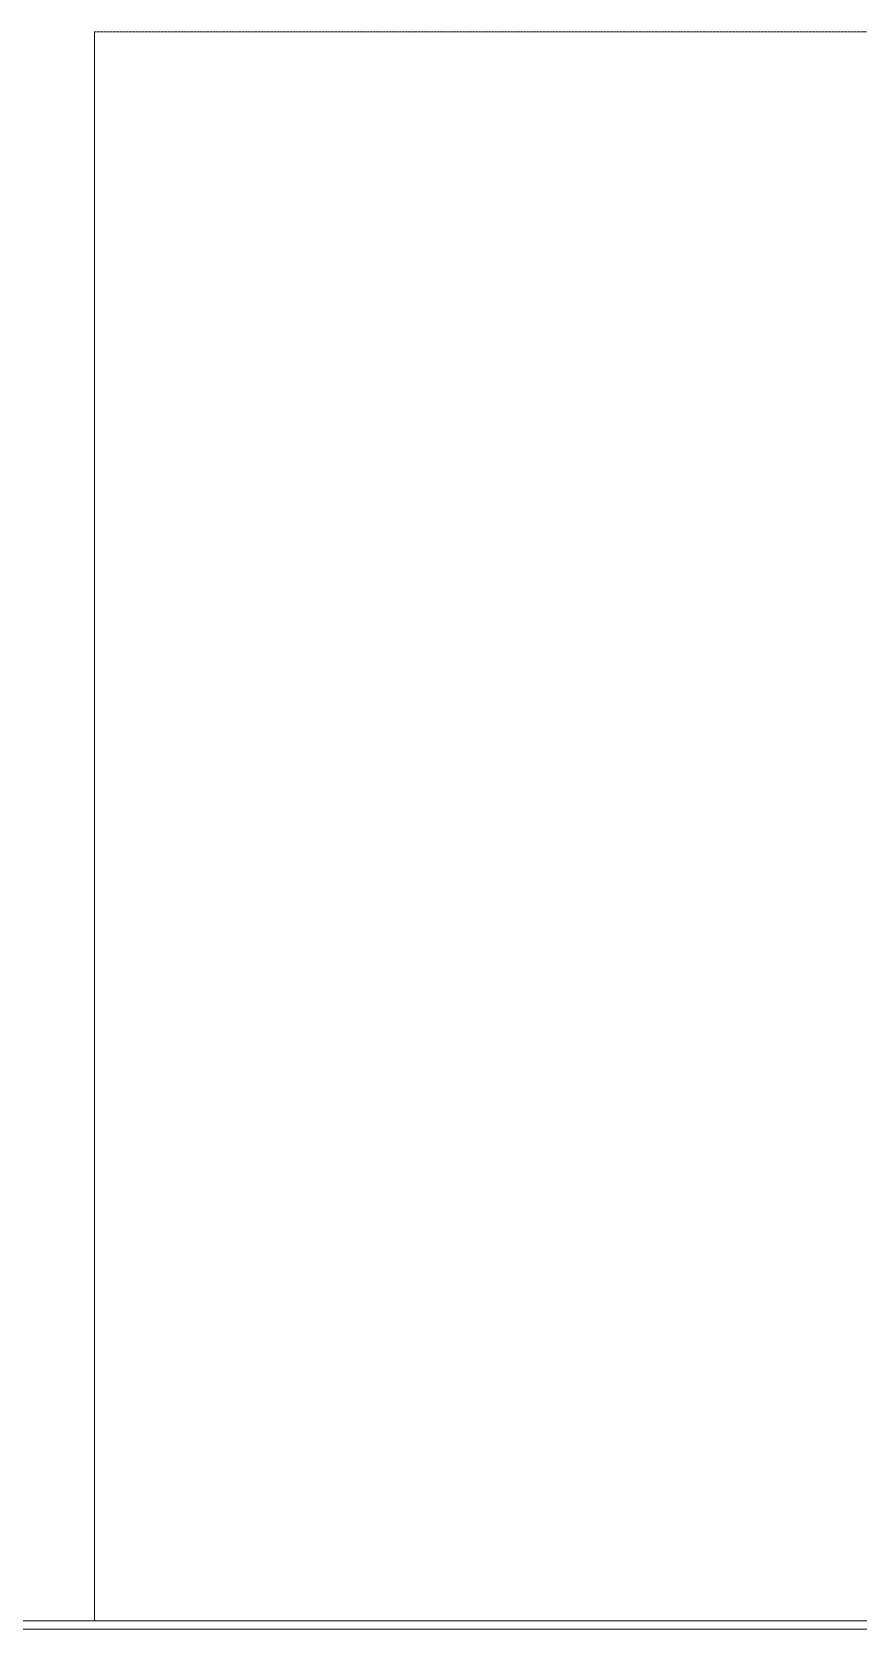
# Model space of a CAD drawing. Header units: centimetres. Extents: x -13617 to -9515, y -261 to 6553.
# Drawn here: x -13208.3 to -13085.6, y 5477.3 to 5714.4 of the extents above; entities that cross this region are included whole.
import ezdxf

# ---------------------------------------------------------------- set-up
doc = ezdxf.new("R2010")
doc.units = ezdxf.units.CM
doc.linetypes.add('_Overhead', pattern=[0.47625, 0.3175, -0.15875])
doc.linetypes.add('_Overhead_2_', pattern=[0.47625, 0.3175, -0.15875])
doc.layers.add('A-FLOR', color=7, linetype='Continuous', lineweight=9)
doc.layers.add('A-WALL', color=7, linetype='Continuous', lineweight=9)

# ---------------------------------------------------------------- blocks, each defined once
blk = doc.blocks.new('PQ_RVR_EST-01_ZZ_ZZ_MO_T_A_rvt-1-Planta patio maniobras')
at = {"layer": 'A-FLOR', "color": 254, "linetype": '_Overhead', "true_color": 0xd4d4d4}
for p, q in [((-13199.05, 5478.51), (-13199.05, 5714.43)), ((-13199.05, 5714.43), (-12489.18, 5714.43)), ((-12489.18, 5714.43), (-13199.05, 5714.43)), ((-13199.05, 5714.43), (-13199.05, 5478.51))]:
    blk.add_line(p, q, dxfattribs=at)
blk = doc.blocks.new('PQ_RVR_ARQ-01_ZZ_ZZ_MO_T_A_rvt-1-Planta patio maniobras')
at = {"layer": 'A-FLOR', "color": 254, "linetype": '_Overhead_2_', "true_color": 0xd4d4d4}
for p, q in [((-13199.05, 5478.51), (-13199.05, 5714.43)), ((-13199.05, 5714.43), (-12489.18, 5714.43)), ((-12489.18, 5714.43), (-13199.05, 5714.43)), ((-13199.05, 5714.43), (-13199.05, 5478.51))]:
    blk.add_line(p, q, dxfattribs=at)
at = {"layer": 'A-WALL', "color": 253, "true_color": 0xaaaaaa}
blk.add_line((-13278.53, 5477.26), (-12904.97, 5477.26), dxfattribs=at)
at = {"layer": 'A-WALL', "color": 253, "lineweight": 18, "true_color": 0xaaaaaa}
blk.add_line((-13044.15, 5478.51), (-13236.33, 5478.51), dxfattribs=at)

msp = doc.modelspace()

# ---------------------------------------------------------------- block references
at = {"lineweight": 5}
msp.add_blockref('PQ_RVR_EST-01_ZZ_ZZ_MO_T_A_rvt-1-Planta patio maniobras', (0, 0), dxfattribs=at)

# ---------------------------------------------------------------- next in the draw order: block references
msp.add_blockref('PQ_RVR_ARQ-01_ZZ_ZZ_MO_T_A_rvt-1-Planta patio maniobras', (0, 0), dxfattribs=at)

doc.saveas('drawing.dxf')
